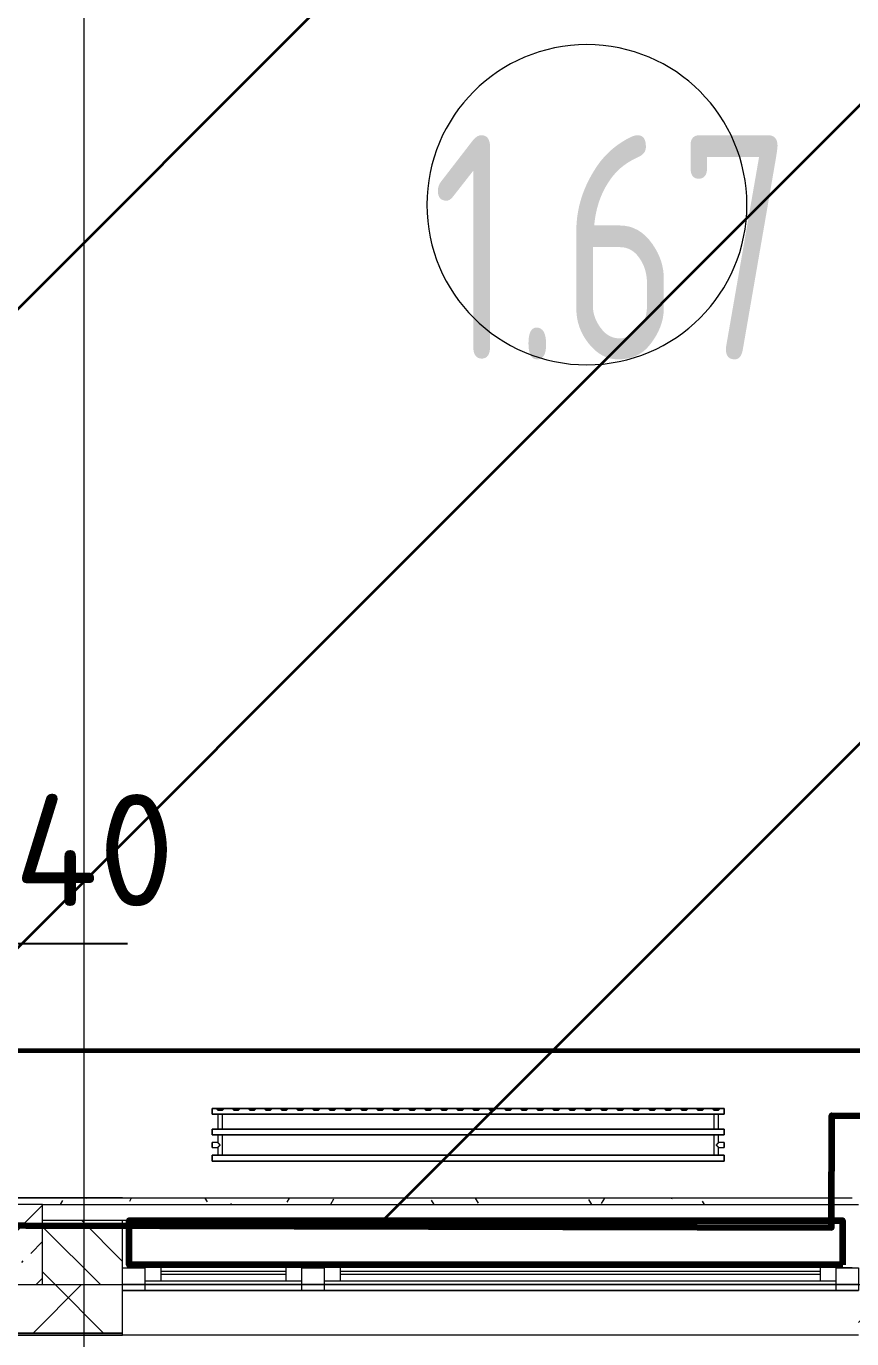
# Model space of a CAD drawing. Header units: millimetres. Extents: x -249154 to 415037, y -45458 to 354837.
# Drawn here: x 94544 to 97123, y -405 to 3694 of the extents above; entities that cross this region are included whole.
import ezdxf

# ---------------------------------------------------------------- set-up
doc = ezdxf.new("R2010")
doc.units = ezdxf.units.MM
doc.linetypes.add('Штрих короткий', pattern=[600, 300, -300])
for name, color, linetype, lineweight in [('3)1 шпаклевка', 4, 'Continuous', 35), ('3.4) Ремонт базовой шпаклевки', 6, 'Continuous', 60), ('3.4) Шп. баз 4 в 525 поз 4838м2', 160, 'Continuous', 140), ('3.4) Шп. фин 4 в 529 поз 11227м2', 6, 'Continuous', 140), ('4) демонтаж НЗ №2', 1, 'Continuous', 35), ('4.1) Дм уборка мусора НЗ 2', 20, 'Continuous', 35), ('5.5) Перег WD5', 3, 'Continuous', 60), ('549 штукатурка гипсом', 40, 'Continuous', 60), ('666 покраска FK1', 211, 'Continuous', 60), ('839 штук откосы', 3, 'Continuous', 158), ('874 шпакл откосы', 5, 'Continuous', 158), ('A-AREA-IDEN', 7, 'Continuous', 9), ('A-FLOR', 7, 'Continuous', 9), ('A-GLAZ', 7, 'Continuous', 9), ('A-GLAZ-1', 7, 'Continuous', 5), ('A-WALL', 7, 'Continuous', 5), ('I-WALL', 7, 'Continuous', 5), ('S-COLS', 7, 'Continuous', 9), ('S-COLS-1', 7, 'Continuous', 5), ('Оси', 7, 'Continuous', 9)]:
    doc.layers.add(name, color=color, linetype=linetype, lineweight=lineweight)
for name, color, linetype, lineweight, true_color in [('A-WALL-1', 9, 'Continuous', 5, 0x808080), ('A-WALL-FNSH-1', 9, 'Continuous', 5, 0x808080), ('M-EQPM-1', 7, 'Continuous', 9, 0xb2b2b2)]:
    doc.layers.add(name, color=color, linetype=linetype, lineweight=lineweight, true_color=true_color)
doc.styles.add('ISOCPEUR_1', font='isocpeur.ttf', dxfattribs={"height": 350})
doc.styles.add('СПДС', font='ГОСТ тип А.ttf', dxfattribs={"width": 0.9})
doc.dimstyles.new('ISO-2_0_0_9К_Средний_округл2', dxfattribs={"dimscale": 304.8, "dimtxt": 199.196235, "dimasz": 0.492126, "dimexe": 0.393701, "dimexo": 0, "dimgap": 0, "dimtad": 1, "dimdec": 0, "dimrnd": 10, "dimzin": 0, "dimdsep": 46, "dimtxsty": 'ISOCPEUR_1', "dimblk1": 'OBLIQUE', "dimblk2": 'OBLIQUE', "dimsah": 1, "dimcen": 0.09, "dimdle": 0.393701, "dimazin": 0, "dimtfac": 1, "dimtdec": 4, "dimtix": 1, "dimtmove": 0, "dimatfit": 3, "dimfxl": 1, "dimtvp": 1, "dimtolj": 1, "dimtzin": 0, "dimarcsym": 2})
pattern_1 = [(0, (64.7, -136.06), (243.84, 60.96), [20.117, -162.763, 20.117, -162.763, -975.36]), (0, (64.7, -136.06), (243.84, 60.96), [-365.76, 20.117, -345.643, 20.117, -162.763, -426.72]), (0, (64.7, -136.06), (243.84, 60.96), [-914.4, 20.117, -101.803, 20.117, -284.683]), (120, (156.14, -105.58), (-174.71291, 180.691634), [20.117, -162.763, 20.117, -162.763, -975.36]), (120, (156.14, -105.58), (-174.71291, 180.691634), [-365.76, 20.117, -345.643, 20.117, -162.763, -426.72]), (120, (156.14, -105.58), (-174.71291, 180.691634), [-914.4, 20.117, -101.803, 20.117, -284.683]), (240, (186.62, 16.34), (-69.12709, -241.651634), [20.117, -162.763, 20.117, -162.763, -975.36]), (240, (186.62, 16.34), (-69.12709, -241.651634), [-365.76, 20.117, -345.643, 20.117, -162.763, -426.72]), (240, (186.62, 16.34), (-69.12709, -241.651634), [-914.4, 20.117, -101.803, 20.117, -284.683])]

# ---------------------------------------------------------------- blocks, each defined once
blk = doc.blocks.new('120_Окно_СКБ_2Ст_Фрамуга сверху - 120_Окно_СКБ_2Ст_2300х2500_h_ ДОО-19727959-Объем проектирования 1 этажа')
at = {"layer": 'A-GLAZ'}
for p, q in [((-1150, -127), (-1150, -57)), ((-1150, -57), (-1080, -57)), ((-1080, -57), (-1080, -127)), ((520, -127), (520, -57)), ((520, -57), (590, -57)), ((590, -57), (590, -127)), ((1080, -127), (1080, -57)), ((1080, -57), (1150, -57)), ((1150, -57), (1150, -127)), ((520, -87), (-1080, -87)), ((-1080, -87), (-1080, -127)), ((-1030, -137), (-1030, -87)), ((470, -137), (470, -87)), ((520, -127), (520, -87)), ((1080, -87), (590, -87)), ((590, -87), (590, -127)), ((640, -137), (640, -87)), ((1030, -137), (1030, -87)), ((1080, -127), (1080, -87)), ((-1080, -127), (-1150, -127)), ((-1080, -127), (-1100, -127)), ((-1100, -127), (-1100, -137)), ((-1100, -137), (540, -137)), ((540, -137), (-1100, -137)), ((590, -127), (520, -127)), ((540, -127), (520, -127)), ((540, -137), (540, -127)), ((590, -127), (570, -127)), ((570, -127), (570, -137)), ((570, -137), (1100, -137)), ((1100, -137), (570, -137)), ((1150, -127), (1080, -127)), ((1100, -127), (1080, -127)), ((1100, -137), (1100, -127))]:
    blk.add_line(p, q, dxfattribs=at)
at = {"layer": 'A-GLAZ-1'}
for p, q in [((1150, -57), (-1150, -57)), ((-1080, -57), (1080, -57)), ((-1030, -107), (470, -107)), ((470, -117), (-1030, -117)), ((640, -107), (1030, -107)), ((1030, -117), (640, -117)), ((-1130, -127), (-1100, -127)), ((540, -127), (570, -127)), ((540, -127), (570, -127)), ((1100, -127), (1130, -127))]:
    blk.add_line(p, q, dxfattribs=at)
blk = doc.blocks.new('BSC_Колонна _Прямоугольная - 250х900-V83-Объем проектирования 1 этажа')
at = {"layer": 'S-COLS-1'}
h = blk.add_hatch(dxfattribs=at)
h.set_pattern_fill('FP_98', color=256, style=0, pattern_type=2)
h.set_pattern_definition([(45, (-94080, -25), (-114.04925, 114.04925), []), (45, (-93965.95, -25), (-114.04925, 114.04925), [201.613, -40.323, 6.706, -33.617])])
h.paths.add_polyline_path([(-450, -125), (450, -125), (450, 125), (-450, 125), (-450, -33.7)])
for p, q in [((450, 125), (-450, 125)), ((-450, 125), (-450, -125)), ((450, -125), (450, 125)), ((-450, -125), (450, -125))]:
    blk.add_line(p, q, dxfattribs=at)
blk = doc.blocks.new('radiator_prado_classic_z_tip_30_po exemplyaru - Classic Z Тип 30-300-V242-Объем проектирования 1 этажа')
at = {"layer": 'M-EQPM-1'}
for p, q in [((0, 228), (0, 210)), ((1600, 228), (0, 228)), ((0, 210), (0, 228)), ((0, 228), (12.5, 228)), ((0, 210), (1600, 210)), ((17.8, 210), (0, 210)), ((12.5, 228), (37.5, 228)), ((37.5, 228), (12.5, 228)), ((12.5, 228), (37.5, 228)), ((12.5, 228), (17.5, 223)), ((12.5, 228), (17.5, 223)), ((32.5, 223), (17.5, 223)), ((17.5, 223), (32.5, 223)), ((17.5, 210), (17.5, 164)), ((17.5, 210), (17.5, 164)), ((17.8, 210), (17.5, 210)), ((17.5, 210), (17.8, 210)), ((17.8, 210), (17.5, 210)), ((17.5, 210), (32.5, 210)), ((32.2, 210), (17.8, 210)), ((17.8, 210), (32.2, 210)), ((32.2, 210), (17.8, 210)), ((32.5, 210), (32.2, 210)), ((32.2, 210), (32.5, 210)), ((32.5, 210), (32.2, 210)), ((32.5, 223), (37.5, 228)), ((37.5, 228), (32.5, 223)), ((32.5, 164), (32.5, 210)), ((32.5, 164), (32.5, 210)), ((1567.8, 210), (33.9, 210)), ((37.5, 228), (62.5, 228)), ((62.5, 228), (87.5, 228)), ((87.5, 228), (62.5, 228)), ((62.5, 228), (87.5, 228)), ((62.5, 228), (67.5, 223)), ((62.5, 228), (67.5, 223)), ((82.5, 223), (67.5, 223)), ((67.5, 223), (82.5, 223)), ((82.5, 223), (87.5, 228)), ((87.5, 228), (82.5, 223)), ((87.5, 228), (112.5, 228)), ((112.5, 228), (137.5, 228)), ((137.5, 228), (112.5, 228)), ((112.5, 228), (137.5, 228)), ((112.5, 228), (117.5, 223)), ((112.5, 228), (117.5, 223)), ((132.5, 223), (117.5, 223)), ((117.5, 223), (132.5, 223)), ((132.5, 223), (137.5, 228)), ((137.5, 228), (132.5, 223)), ((137.5, 228), (162.5, 228)), ((162.5, 228), (187.5, 228)), ((187.5, 228), (162.5, 228)), ((162.5, 228), (187.5, 228)), ((162.5, 228), (167.5, 223)), ((162.5, 228), (167.5, 223)), ((182.5, 223), (167.5, 223)), ((167.5, 223), (182.5, 223)), ((182.5, 223), (187.5, 228)), ((187.5, 228), (182.5, 223)), ((187.5, 228), (212.5, 228)), ((212.5, 228), (237.5, 228)), ((237.5, 228), (212.5, 228)), ((212.5, 228), (237.5, 228)), ((212.5, 228), (217.5, 223)), ((212.5, 228), (217.5, 223)), ((232.5, 223), (217.5, 223)), ((217.5, 223), (232.5, 223)), ((232.5, 223), (237.5, 228)), ((237.5, 228), (232.5, 223)), ((237.5, 228), (262.5, 228)), ((262.5, 228), (287.5, 228)), ((287.5, 228), (262.5, 228)), ((262.5, 228), (287.5, 228)), ((262.5, 228), (267.5, 223)), ((262.5, 228), (267.5, 223)), ((282.5, 223), (267.5, 223)), ((267.5, 223), (282.5, 223)), ((282.5, 223), (287.5, 228)), ((287.5, 228), (282.5, 223)), ((287.5, 228), (312.5, 228)), ((312.5, 228), (337.5, 228)), ((337.5, 228), (312.5, 228)), ((312.5, 228), (337.5, 228)), ((312.5, 228), (317.5, 223)), ((312.5, 228), (317.5, 223)), ((332.5, 223), (317.5, 223)), ((317.5, 223), (332.5, 223)), ((332.5, 223), (337.5, 228)), ((337.5, 228), (332.5, 223)), ((337.5, 228), (362.5, 228)), ((362.5, 228), (387.5, 228)), ((387.5, 228), (362.5, 228)), ((362.5, 228), (387.5, 228)), ((362.5, 228), (367.5, 223)), ((362.5, 228), (367.5, 223)), ((382.5, 223), (367.5, 223)), ((367.5, 223), (382.5, 223)), ((382.5, 223), (387.5, 228)), ((387.5, 228), (382.5, 223)), ((387.5, 228), (412.5, 228)), ((412.5, 228), (437.5, 228)), ((437.5, 228), (412.5, 228)), ((412.5, 228), (437.5, 228)), ((412.5, 228), (417.5, 223)), ((412.5, 228), (417.5, 223)), ((432.5, 223), (417.5, 223)), ((417.5, 223), (432.5, 223)), ((432.5, 223), (437.5, 228)), ((437.5, 228), (432.5, 223)), ((437.5, 228), (462.5, 228)), ((462.5, 228), (487.5, 228)), ((487.5, 228), (462.5, 228)), ((462.5, 228), (487.5, 228)), ((462.5, 228), (467.5, 223)), ((462.5, 228), (467.5, 223)), ((482.5, 223), (467.5, 223)), ((467.5, 223), (482.5, 223)), ((482.5, 223), (487.5, 228)), ((487.5, 228), (482.5, 223)), ((487.5, 228), (512.5, 228)), ((512.5, 228), (537.5, 228)), ((537.5, 228), (512.5, 228)), ((512.5, 228), (537.5, 228)), ((512.5, 228), (517.5, 223)), ((512.5, 228), (517.5, 223)), ((532.5, 223), (517.5, 223)), ((517.5, 223), (532.5, 223)), ((532.5, 223), (537.5, 228)), ((537.5, 228), (532.5, 223)), ((537.5, 228), (562.5, 228)), ((562.5, 228), (587.5, 228)), ((587.5, 228), (562.5, 228)), ((562.5, 228), (587.5, 228)), ((562.5, 228), (567.5, 223)), ((562.5, 228), (567.5, 223)), ((582.5, 223), (567.5, 223)), ((567.5, 223), (582.5, 223)), ((582.5, 223), (587.5, 228)), ((587.5, 228), (582.5, 223)), ((587.5, 228), (612.5, 228)), ((612.5, 228), (637.5, 228)), ((637.5, 228), (612.5, 228)), ((612.5, 228), (637.5, 228)), ((612.5, 228), (617.5, 223)), ((612.5, 228), (617.5, 223)), ((632.5, 223), (617.5, 223)), ((617.5, 223), (632.5, 223)), ((632.5, 223), (637.5, 228)), ((637.5, 228), (632.5, 223)), ((637.5, 228), (662.5, 228)), ((662.5, 228), (687.5, 228)), ((687.5, 228), (662.5, 228)), ((662.5, 228), (687.5, 228)), ((662.5, 228), (667.5, 223)), ((662.5, 228), (667.5, 223)), ((682.5, 223), (667.5, 223)), ((667.5, 223), (682.5, 223)), ((682.5, 223), (687.5, 228)), ((687.5, 228), (682.5, 223)), ((687.5, 228), (712.5, 228)), ((712.5, 228), (737.5, 228)), ((737.5, 228), (712.5, 228)), ((712.5, 228), (737.5, 228)), ((712.5, 228), (717.5, 223)), ((712.5, 228), (717.5, 223)), ((732.5, 223), (717.5, 223)), ((717.5, 223), (732.5, 223)), ((732.5, 223), (737.5, 228)), ((737.5, 228), (732.5, 223)), ((737.5, 228), (762.5, 228)), ((762.5, 228), (787.5, 228)), ((787.5, 228), (762.5, 228)), ((762.5, 228), (787.5, 228)), ((762.5, 228), (767.5, 223)), ((762.5, 228), (767.5, 223)), ((782.5, 223), (767.5, 223)), ((767.5, 223), (782.5, 223)), ((782.5, 223), (787.5, 228)), ((787.5, 228), (782.5, 223)), ((787.5, 228), (812.5, 228)), ((812.5, 228), (837.5, 228)), ((837.5, 228), (812.5, 228)), ((812.5, 228), (837.5, 228)), ((812.5, 228), (817.5, 223)), ((812.5, 228), (817.5, 223)), ((832.5, 223), (817.5, 223)), ((817.5, 223), (832.5, 223)), ((832.5, 223), (837.5, 228)), ((837.5, 228), (832.5, 223)), ((837.5, 228), (862.5, 228)), ((862.5, 228), (887.5, 228)), ((887.5, 228), (862.5, 228)), ((862.5, 228), (887.5, 228)), ((862.5, 228), (867.5, 223)), ((862.5, 228), (867.5, 223)), ((882.5, 223), (867.5, 223)), ((867.5, 223), (882.5, 223)), ((882.5, 223), (887.5, 228)), ((887.5, 228), (882.5, 223)), ((887.5, 228), (912.5, 228)), ((912.5, 228), (937.5, 228)), ((937.5, 228), (912.5, 228)), ((912.5, 228), (937.5, 228)), ((912.5, 228), (917.5, 223)), ((912.5, 228), (917.5, 223)), ((932.5, 223), (917.5, 223)), ((917.5, 223), (932.5, 223)), ((932.5, 223), (937.5, 228)), ((937.5, 228), (932.5, 223)), ((937.5, 228), (962.5, 228)), ((962.5, 228), (987.5, 228)), ((987.5, 228), (962.5, 228)), ((962.5, 228), (987.5, 228)), ((962.5, 228), (967.5, 223)), ((962.5, 228), (967.5, 223)), ((982.5, 223), (967.5, 223)), ((967.5, 223), (982.5, 223)), ((982.5, 223), (987.5, 228)), ((987.5, 228), (982.5, 223)), ((987.5, 228), (1012.5, 228)), ((1012.5, 228), (1037.5, 228)), ((1037.5, 228), (1012.5, 228)), ((1012.5, 228), (1037.5, 228)), ((1012.5, 228), (1017.5, 223)), ((1012.5, 228), (1017.5, 223)), ((1032.5, 223), (1017.5, 223)), ((1017.5, 223), (1032.5, 223)), ((1032.5, 223), (1037.5, 228)), ((1037.5, 228), (1032.5, 223)), ((1037.5, 228), (1062.5, 228)), ((1062.5, 228), (1087.5, 228)), ((1087.5, 228), (1062.5, 228)), ((1062.5, 228), (1087.5, 228)), ((1062.5, 228), (1067.5, 223)), ((1062.5, 228), (1067.5, 223)), ((1082.5, 223), (1067.5, 223)), ((1067.5, 223), (1082.5, 223)), ((1082.5, 223), (1087.5, 228)), ((1087.5, 228), (1082.5, 223)), ((1087.5, 228), (1112.5, 228)), ((1112.5, 228), (1137.5, 228)), ((1137.5, 228), (1112.5, 228)), ((1112.5, 228), (1137.5, 228)), ((1112.5, 228), (1117.5, 223)), ((1112.5, 228), (1117.5, 223)), ((1132.5, 223), (1117.5, 223)), ((1117.5, 223), (1132.5, 223)), ((1132.5, 223), (1137.5, 228)), ((1137.5, 228), (1132.5, 223)), ((1137.5, 228), (1162.5, 228)), ((1162.5, 228), (1187.5, 228)), ((1187.5, 228), (1162.5, 228)), ((1162.5, 228), (1187.5, 228)), ((1162.5, 228), (1167.5, 223)), ((1162.5, 228), (1167.5, 223)), ((1182.5, 223), (1167.5, 223)), ((1167.5, 223), (1182.5, 223)), ((1182.5, 223), (1187.5, 228)), ((1187.5, 228), (1182.5, 223)), ((1187.5, 228), (1212.5, 228)), ((1212.5, 228), (1237.5, 228)), ((1237.5, 228), (1212.5, 228)), ((1212.5, 228), (1237.5, 228)), ((1212.5, 228), (1217.5, 223)), ((1212.5, 228), (1217.5, 223)), ((1232.5, 223), (1217.5, 223)), ((1217.5, 223), (1232.5, 223)), ((1232.5, 223), (1237.5, 228)), ((1237.5, 228), (1232.5, 223)), ((1237.5, 228), (1262.5, 228)), ((1262.5, 228), (1287.5, 228)), ((1287.5, 228), (1262.5, 228)), ((1262.5, 228), (1287.5, 228)), ((1262.5, 228), (1267.5, 223)), ((1262.5, 228), (1267.5, 223)), ((1282.5, 223), (1267.5, 223)), ((1267.5, 223), (1282.5, 223)), ((1282.5, 223), (1287.5, 228)), ((1287.5, 228), (1282.5, 223)), ((1287.5, 228), (1312.5, 228)), ((1312.5, 228), (1337.5, 228)), ((1337.5, 228), (1312.5, 228)), ((1312.5, 228), (1337.5, 228)), ((1312.5, 228), (1317.5, 223)), ((1312.5, 228), (1317.5, 223)), ((1332.5, 223), (1317.5, 223)), ((1317.5, 223), (1332.5, 223)), ((1332.5, 223), (1337.5, 228)), ((1337.5, 228), (1332.5, 223)), ((1337.5, 228), (1362.5, 228)), ((1362.5, 228), (1387.5, 228)), ((1387.5, 228), (1362.5, 228)), ((1362.5, 228), (1387.5, 228)), ((1362.5, 228), (1367.5, 223)), ((1362.5, 228), (1367.5, 223)), ((1382.5, 223), (1367.5, 223)), ((1367.5, 223), (1382.5, 223)), ((1382.5, 223), (1387.5, 228)), ((1387.5, 228), (1382.5, 223)), ((1387.5, 228), (1412.5, 228)), ((1412.5, 228), (1437.5, 228)), ((1437.5, 228), (1412.5, 228)), ((1412.5, 228), (1437.5, 228)), ((1412.5, 228), (1417.5, 223)), ((1412.5, 228), (1417.5, 223)), ((1432.5, 223), (1417.5, 223)), ((1417.5, 223), (1432.5, 223)), ((1432.5, 223), (1437.5, 228)), ((1437.5, 228), (1432.5, 223)), ((1437.5, 228), (1462.5, 228)), ((1462.5, 228), (1487.5, 228)), ((1487.5, 228), (1462.5, 228)), ((1462.5, 228), (1487.5, 228)), ((1462.5, 228), (1467.5, 223)), ((1462.5, 228), (1467.5, 223)), ((1482.5, 223), (1467.5, 223)), ((1467.5, 223), (1482.5, 223)), ((1482.5, 223), (1487.5, 228)), ((1487.5, 228), (1482.5, 223)), ((1487.5, 228), (1512.5, 228)), ((1512.5, 228), (1537.5, 228)), ((1537.5, 228), (1512.5, 228)), ((1512.5, 228), (1537.5, 228)), ((1512.5, 228), (1517.5, 223)), ((1512.5, 228), (1517.5, 223)), ((1532.5, 223), (1517.5, 223)), ((1517.5, 223), (1532.5, 223)), ((1532.5, 223), (1537.5, 228)), ((1537.5, 228), (1532.5, 223)), ((1537.5, 228), (1562.5, 228)), ((1562.5, 228), (1587.5, 228)), ((1587.5, 228), (1562.5, 228)), ((1562.5, 228), (1587.5, 228)), ((1562.5, 228), (1567.5, 223)), ((1562.5, 228), (1567.5, 223)), ((1582.5, 223), (1567.5, 223)), ((1567.5, 223), (1582.5, 223)), ((1567.5, 210), (1567.5, 164)), ((1567.5, 210), (1567.5, 164)), ((1567.8, 210), (1567.5, 210)), ((1567.5, 210), (1582.5, 210)), ((1567.8, 210), (1567.5, 210)), ((1567.5, 210), (1567.8, 210)), ((1582.2, 210), (1567.8, 210)), ((1582.2, 210), (1567.8, 210)), ((1567.8, 210), (1582.2, 210)), ((1582.5, 210), (1582.2, 210)), ((1582.5, 210), (1582.2, 210)), ((1582.2, 210), (1582.5, 210)), ((1600, 210), (1582.2, 210)), ((1582.5, 223), (1587.5, 228)), ((1587.5, 228), (1582.5, 223)), ((1582.5, 164), (1582.5, 210)), ((1582.5, 164), (1582.5, 210)), ((1587.5, 228), (1600, 228)), ((1600, 210), (1600, 228)), ((1600, 228), (1600, 210)), ((1600, 164), (0, 164)), ((0, 164), (0, 146)), ((0, 146), (0, 164)), ((0, 164), (17.8, 164)), ((17.8, 164), (17.5, 164)), ((17.5, 164), (17.8, 164)), ((17.8, 164), (17.5, 164)), ((17.5, 164), (32.5, 164)), ((32.2, 164), (17.8, 164)), ((17.8, 164), (32.2, 164)), ((32.2, 164), (17.8, 164)), ((32.5, 164), (32.2, 164)), ((32.2, 164), (32.5, 164)), ((32.5, 164), (32.2, 164)), ((33.9, 164), (1567.8, 164)), ((1567.8, 164), (1567.5, 164)), ((1567.5, 164), (1582.5, 164)), ((1567.8, 164), (1567.5, 164)), ((1567.5, 164), (1567.8, 164)), ((1582.2, 164), (1567.8, 164)), ((1582.2, 164), (1567.8, 164)), ((1567.8, 164), (1582.2, 164)), ((1582.5, 164), (1582.2, 164)), ((1582.5, 164), (1582.2, 164)), ((1582.2, 164), (1582.5, 164)), ((1582.2, 164), (1600, 164)), ((1600, 146), (1600, 164)), ((1600, 164), (1600, 146)), ((0, 146), (1600, 146)), ((18.5, 146), (0, 146)), ((17.5, 146), (17.5, 121.5)), ((17.5, 146), (17.5, 121.5)), ((17.5, 146), (18.5, 146)), ((18.5, 146), (17.5, 146)), ((17.5, 146), (18.5, 146)), ((32.5, 146), (17.5, 146)), ((18.5, 146), (32.2, 146)), ((32.2, 146), (18.5, 146)), ((18.5, 146), (32.2, 146)), ((32.2, 146), (32.5, 146)), ((32.5, 146), (32.2, 146)), ((32.2, 146), (32.5, 146)), ((32.5, 82), (32.5, 146)), ((32.5, 82), (32.5, 146)), ((1567.8, 146), (33.9, 146)), ((1567.5, 146), (1567.5, 82)), ((1567.5, 146), (1567.5, 82)), ((1567.5, 146), (1567.8, 146)), ((1582.5, 146), (1567.5, 146)), ((1567.5, 146), (1567.8, 146)), ((1567.8, 146), (1567.5, 146)), ((1567.8, 146), (1581.5, 146)), ((1567.8, 146), (1581.5, 146)), ((1581.5, 146), (1567.8, 146)), ((1581.5, 146), (1582.5, 146)), ((1581.5, 146), (1582.5, 146)), ((1582.5, 146), (1581.5, 146)), ((1600, 146), (1581.5, 146)), ((1582.5, 121.5), (1582.5, 146)), ((1582.5, 121.5), (1582.5, 146)), ((17.5, 121.5), (0, 121.5)), ((17.5, 121.5), (0, 121.5)), ((0, 121.5), (0, 120.5)), ((0, 106.5), (0, 121.5)), ((0, 120.5), (0, 107.5)), ((0, 120.5), (0, 119.3)), ((0, 114), (0, 120.5)), ((0, 120.5), (0, 120.5)), ((0, 119.3), (0, 117.8)), ((0, 117.8), (0, 114)), ((0, 114), (0, 110.3)), ((0, 107.5), (0, 114)), ((0, 110.3), (0, 108.7)), ((0, 108.7), (0, 107.5)), ((0, 107.5), (0, 106.5)), ((0, 107.5), (0, 107.5)), ((0, 106.5), (17.5, 106.5)), ((0, 106.5), (17.5, 106.5)), ((1600, 82), (0, 82)), ((0, 82), (0, 64)), ((0, 64), (0, 82)), ((0, 82), (18.5, 82)), ((17.5, 106.5), (17.5, 82)), ((17.5, 106.5), (17.5, 82)), ((18.5, 82), (17.5, 82)), ((17.5, 82), (18.5, 82)), ((18.5, 82), (17.5, 82)), ((17.5, 82), (32.5, 82)), ((32.2, 82), (18.5, 82)), ((18.5, 82), (32.2, 82)), ((32.2, 82), (18.5, 82)), ((32.5, 82), (32.2, 82)), ((32.2, 82), (32.5, 82)), ((32.5, 82), (32.2, 82)), ((33.9, 82), (1567.8, 82)), ((1567.8, 82), (1567.5, 82)), ((1567.5, 82), (1582.5, 82)), ((1567.8, 82), (1567.5, 82)), ((1567.5, 82), (1567.8, 82)), ((1581.5, 82), (1567.8, 82)), ((1581.5, 82), (1567.8, 82)), ((1567.8, 82), (1581.5, 82)), ((1582.5, 82), (1581.5, 82)), ((1582.5, 82), (1581.5, 82)), ((1581.5, 82), (1582.5, 82)), ((1581.5, 82), (1600, 82)), ((1600, 121.5), (1582.5, 121.5)), ((1600, 121.5), (1582.5, 121.5)), ((1582.5, 82), (1582.5, 106.5)), ((1582.5, 106.5), (1600, 106.5)), ((1582.5, 82), (1582.5, 106.5)), ((1582.5, 106.5), (1600, 106.5)), ((1600, 121.5), (1600, 106.5)), ((1600, 120.5), (1600, 121.5)), ((1600, 121.5), (1600, 120.5)), ((1600, 120.5), (1600, 121.5)), ((1600, 107.5), (1600, 120.5)), ((1600, 120.5), (1600, 107.5)), ((1600, 107.5), (1600, 120.5)), ((1600, 106.5), (1600, 107.5)), ((1600, 107.5), (1600, 106.5)), ((1600, 106.5), (1600, 107.5)), ((1600, 64), (1600, 82)), ((1600, 82), (1600, 64)), ((1600, 64), (0, 64)), ((0, 64), (1600, 64))]:
    blk.add_line(p, q, dxfattribs=at)
for points, knots in [([(18.5, 120.5), (18.4, 120.6), (18.3, 120.7), (18.1, 120.9), (17.9, 121.1), (17.8, 121.2), (17.7, 121.3), (17.5, 121.5), (17.5, 121.5), (17.5, 121.5)], [0.7142857, 0.7142857, 0.7142857, 0.7142857, 0.75, 0.7857143, 0.8214286, 0.8571429, 0.8928571, 0.9285714, 1, 1, 1, 1]), ([(17.5, 121.5), (17.5, 121.5), (17.5, 121.5), (17.7, 121.3), (17.8, 121.2), (17.9, 121.1), (18.1, 120.9), (18.3, 120.7), (18.4, 120.6), (18.5, 120.5)], [0, 0, 0, 0, 0.0714286, 0.1071429, 0.1428571, 0.1785714, 0.2142857, 0.25, 0.2857143, 0.2857143, 0.2857143, 0.2857143]), ([(17.5, 121.5), (17.5, 121.5), (17.5, 121.5), (17.7, 121.3), (17.8, 121.2), (17.9, 121.1), (18.1, 120.9), (18.3, 120.7), (18.4, 120.6), (18.5, 120.5)], [0, 0, 0, 0, 0.0714286, 0.1071429, 0.1428571, 0.1785714, 0.2142857, 0.25, 0.2857143, 0.2857143, 0.2857143, 0.2857143]), ([(25, 114), (24.5, 114.5), (23.6, 115.4), (22.4, 116.6), (21.6, 117.4), (21.1, 117.9), (20.8, 118.2), (20.5, 118.5), (20.2, 118.8), (19.8, 119.1), (19.6, 119.4), (19.3, 119.7), (19, 120), (18.7, 120.3), (18.5, 120.5), (18.3, 120.7), (18.1, 120.9), (17.9, 121.1), (17.8, 121.2), (17.7, 121.3), (17.5, 121.5), (17.5, 121.5), (17.5, 121.5)], [0, 0, 0, 0, 0.142857, 0.285714, 0.357143, 0.392857, 0.428571, 0.464286, 0.5, 0.535714, 0.571429, 0.607143, 0.642857, 0.678571, 0.714286, 0.75, 0.785714, 0.821429, 0.857143, 0.892857, 0.928571, 1, 1, 1, 1]), ([(17.5, 106.5), (17.5, 106.5), (17.5, 106.5), (17.7, 106.7), (17.8, 106.8), (17.9, 106.9), (18.1, 107.1), (18.3, 107.3), (18.5, 107.5), (18.7, 107.7), (19, 108), (19.3, 108.3), (19.6, 108.6), (19.8, 108.9), (20.3, 109.3), (20.7, 109.7), (21.1, 110.1), (21.6, 110.6), (22.4, 111.4), (23.6, 112.6), (24.5, 113.5), (25, 114)], [0, 0, 0, 0, 0.071429, 0.107143, 0.142857, 0.178571, 0.214286, 0.25, 0.285714, 0.321429, 0.357143, 0.392857, 0.428571, 0.464286, 0.5, 0.571429, 0.607143, 0.642857, 0.714286, 0.857143, 1, 1, 1, 1]), ([(17.5, 106.5), (17.5, 106.5), (17.5, 106.5), (17.7, 106.7), (17.8, 106.8), (17.9, 106.9), (18.1, 107.1), (18.3, 107.3), (18.4, 107.4), (18.5, 107.5)], [0, 0, 0, 0, 0.0714286, 0.1071429, 0.1428571, 0.1785714, 0.2142857, 0.25, 0.2857143, 0.2857143, 0.2857143, 0.2857143]), ([(18.5, 107.5), (18.4, 107.4), (18.3, 107.3), (18.1, 107.1), (17.9, 106.9), (17.8, 106.8), (17.7, 106.7), (17.5, 106.5), (17.5, 106.5), (17.5, 106.5)], [0.7142857, 0.7142857, 0.7142857, 0.7142857, 0.75, 0.7857143, 0.8214286, 0.8571429, 0.8928571, 0.9285714, 1, 1, 1, 1]), ([(18.5, 107.5), (18.4, 107.4), (18.3, 107.3), (18.1, 107.1), (17.9, 106.9), (17.8, 106.8), (17.7, 106.7), (17.5, 106.5), (17.5, 106.5), (17.5, 106.5)], [0.7142857, 0.7142857, 0.7142857, 0.7142857, 0.75, 0.7857143, 0.8214286, 0.8571429, 0.8928571, 0.9285714, 1, 1, 1, 1]), ([(22.1, 116.9), (21.9, 117.1), (21.6, 117.4), (21.1, 117.9), (20.8, 118.2), (20.5, 118.5), (20.2, 118.8), (19.9, 119.2), (19.7, 119.3), (19.6, 119.4)], [0.2857143, 0.2857143, 0.2857143, 0.2857143, 0.3571429, 0.3928571, 0.4285714, 0.4642857, 0.5, 0.5357143, 0.5714286, 0.5714286, 0.5714286, 0.5714286]), ([(19.6, 119.4), (19.7, 119.3), (19.9, 119.2), (20.3, 118.7), (20.7, 118.3), (21.1, 117.9), (21.6, 117.4), (21.9, 117.1), (22.1, 116.9)], [0.4285714, 0.4285714, 0.4285714, 0.4285714, 0.4642857, 0.5, 0.5714286, 0.6071429, 0.6428571, 0.7142857, 0.7142857, 0.7142857, 0.7142857]), ([(19.6, 119.4), (19.7, 119.3), (19.8, 119.1), (20.3, 118.7), (20.7, 118.3), (21.1, 117.9), (21.6, 117.4), (21.9, 117.1), (22.1, 116.9)], [0.4285714, 0.4285714, 0.4285714, 0.4285714, 0.4642857, 0.5, 0.5714286, 0.6071429, 0.6428571, 0.7142857, 0.7142857, 0.7142857, 0.7142857]), ([(19.6, 108.6), (19.7, 108.7), (19.9, 108.8), (20.3, 109.3), (20.7, 109.7), (21.1, 110.1), (21.6, 110.6), (21.9, 110.9), (22.1, 111.1)], [0.4285714, 0.4285714, 0.4285714, 0.4285714, 0.4642857, 0.5, 0.5714286, 0.6071429, 0.6428571, 0.7142857, 0.7142857, 0.7142857, 0.7142857]), ([(22.1, 111.1), (21.9, 110.9), (21.6, 110.6), (21.1, 110.1), (20.8, 109.8), (20.5, 109.5), (20.2, 109.2), (19.9, 108.8), (19.7, 108.7), (19.6, 108.6)], [0.2857143, 0.2857143, 0.2857143, 0.2857143, 0.3571429, 0.3928571, 0.4285714, 0.4642857, 0.5, 0.5357143, 0.5714286, 0.5714286, 0.5714286, 0.5714286]), ([(22.1, 111.1), (21.9, 110.9), (21.6, 110.6), (21.1, 110.1), (20.8, 109.8), (20.5, 109.5), (20.2, 109.2), (19.8, 108.9), (19.7, 108.7), (19.6, 108.6)], [0.2857143, 0.2857143, 0.2857143, 0.2857143, 0.3571429, 0.3928571, 0.4285714, 0.4642857, 0.5, 0.5357143, 0.5714286, 0.5714286, 0.5714286, 0.5714286]), ([(1575, 114), (1575.5, 114.5), (1576.4, 115.4), (1577.6, 116.6), (1578.4, 117.4), (1578.9, 117.9), (1579.2, 118.2), (1579.5, 118.5), (1579.8, 118.8), (1580.1, 119.2), (1580.4, 119.4), (1580.7, 119.7), (1581, 120), (1581.3, 120.3), (1581.5, 120.5), (1581.7, 120.7), (1581.9, 120.9), (1582.1, 121.1), (1582.2, 121.2), (1582.3, 121.3), (1582.5, 121.5), (1582.5, 121.5), (1582.5, 121.5)], [0, 0, 0, 0, 0.142857, 0.285714, 0.357143, 0.392857, 0.428571, 0.464286, 0.5, 0.535714, 0.571429, 0.607143, 0.642857, 0.678571, 0.714286, 0.75, 0.785714, 0.821429, 0.857143, 0.892857, 0.928571, 1, 1, 1, 1]), ([(1582.5, 106.5), (1582.5, 106.5), (1582.5, 106.5), (1582.3, 106.7), (1582.2, 106.8), (1582.1, 106.9), (1581.9, 107.1), (1581.7, 107.3), (1581.5, 107.5), (1581.3, 107.7), (1581, 108), (1580.7, 108.3), (1580.4, 108.6), (1580.1, 108.8), (1579.7, 109.3), (1579.3, 109.7), (1578.9, 110.1), (1578.4, 110.6), (1577.6, 111.4), (1576.4, 112.6), (1575.5, 113.5), (1575, 114)], [0, 0, 0, 0, 0.071429, 0.107143, 0.142857, 0.178571, 0.214286, 0.25, 0.285714, 0.321429, 0.357143, 0.392857, 0.428571, 0.464286, 0.5, 0.571429, 0.607143, 0.642857, 0.714286, 0.857143, 1, 1, 1, 1]), ([(1580.4, 119.4), (1580.3, 119.3), (1580.1, 119.2), (1579.7, 118.7), (1579.3, 118.3), (1578.9, 117.9), (1578.4, 117.4), (1578.1, 117.1), (1577.9, 116.9)], [0.4285714, 0.4285714, 0.4285714, 0.4285714, 0.4642857, 0.5, 0.5714286, 0.6071429, 0.6428571, 0.7142857, 0.7142857, 0.7142857, 0.7142857]), ([(1580.4, 119.4), (1580.3, 119.3), (1580.1, 119.2), (1579.7, 118.7), (1579.3, 118.3), (1578.9, 117.9), (1578.4, 117.4), (1578.1, 117.1), (1577.9, 116.9)], [0.4285714, 0.4285714, 0.4285714, 0.4285714, 0.4642857, 0.5, 0.5714286, 0.6071429, 0.6428571, 0.7142857, 0.7142857, 0.7142857, 0.7142857]), ([(1577.9, 116.9), (1578.1, 117.1), (1578.4, 117.4), (1578.9, 117.9), (1579.2, 118.2), (1579.5, 118.5), (1579.8, 118.8), (1580.1, 119.2), (1580.3, 119.3), (1580.4, 119.4)], [0.2857143, 0.2857143, 0.2857143, 0.2857143, 0.3571429, 0.3928571, 0.4285714, 0.4642857, 0.5, 0.5357143, 0.5714286, 0.5714286, 0.5714286, 0.5714286]), ([(1577.9, 111.1), (1578.1, 110.9), (1578.4, 110.6), (1578.9, 110.1), (1579.2, 109.8), (1579.5, 109.5), (1579.8, 109.2), (1580.1, 108.8), (1580.3, 108.7), (1580.4, 108.6)], [0.2857143, 0.2857143, 0.2857143, 0.2857143, 0.3571429, 0.3928571, 0.4285714, 0.4642857, 0.5, 0.5357143, 0.5714286, 0.5714286, 0.5714286, 0.5714286]), ([(1577.9, 111.1), (1578.1, 110.9), (1578.4, 110.6), (1578.9, 110.1), (1579.1, 109.9), (1579.2, 109.8)], [0.2857143, 0.2857143, 0.2857143, 0.2857143, 0.3571429, 0.3928571, 0.4285714, 0.4285714, 0.4285714, 0.4285714]), ([(1580.4, 108.6), (1580.3, 108.7), (1580.1, 108.8), (1579.7, 109.3), (1579.3, 109.7), (1578.9, 110.1), (1578.4, 110.6), (1578.1, 110.9), (1577.9, 111.1)], [0.4285714, 0.4285714, 0.4285714, 0.4285714, 0.4642857, 0.5, 0.5714286, 0.6071429, 0.6428571, 0.7142857, 0.7142857, 0.7142857, 0.7142857]), ([(1582.5, 121.5), (1582.5, 121.5), (1582.5, 121.5), (1582.3, 121.3), (1582.2, 121.2), (1582.1, 121.1), (1581.9, 120.9), (1581.7, 120.7), (1581.6, 120.6), (1581.5, 120.5)], [0, 0, 0, 0, 0.0714286, 0.1071429, 0.1428571, 0.1785714, 0.2142857, 0.25, 0.2857143, 0.2857143, 0.2857143, 0.2857143]), ([(1582.5, 121.5), (1582.5, 121.5), (1582.5, 121.5), (1582.3, 121.3), (1582.2, 121.2), (1582.1, 121.1), (1581.9, 120.9), (1581.7, 120.7), (1581.6, 120.6), (1581.5, 120.5)], [0, 0, 0, 0, 0.0714286, 0.1071429, 0.1428571, 0.1785714, 0.2142857, 0.25, 0.2857143, 0.2857143, 0.2857143, 0.2857143]), ([(1581.5, 120.5), (1581.6, 120.6), (1581.7, 120.7), (1581.9, 120.9), (1582.1, 121.1), (1582.2, 121.2), (1582.3, 121.3), (1582.5, 121.5), (1582.5, 121.5), (1582.5, 121.5)], [0.7142857, 0.7142857, 0.7142857, 0.7142857, 0.75, 0.7857143, 0.8214286, 0.8571429, 0.8928571, 0.9285714, 1, 1, 1, 1]), ([(1581.5, 107.5), (1581.6, 107.4), (1581.7, 107.3), (1581.9, 107.1), (1582.1, 106.9), (1582.2, 106.8), (1582.3, 106.7), (1582.5, 106.5), (1582.5, 106.5), (1582.5, 106.5)], [0.7142857, 0.7142857, 0.7142857, 0.7142857, 0.75, 0.7857143, 0.8214286, 0.8571429, 0.8928571, 0.9285714, 1, 1, 1, 1]), ([(1581.5, 107.5), (1581.6, 107.4), (1581.7, 107.3), (1581.9, 107.1), (1582.1, 106.9), (1582.2, 106.8), (1582.3, 106.7), (1582.5, 106.5), (1582.5, 106.5), (1582.5, 106.5)], [0.7142857, 0.7142857, 0.7142857, 0.7142857, 0.75, 0.7857143, 0.8214286, 0.8571429, 0.8928571, 0.9285714, 1, 1, 1, 1]), ([(1582.5, 106.5), (1582.5, 106.5), (1582.5, 106.5), (1582.3, 106.7), (1582.2, 106.8), (1582.1, 106.9), (1581.9, 107.1), (1581.7, 107.3), (1581.6, 107.4), (1581.5, 107.5)], [0, 0, 0, 0, 0.0714286, 0.1071429, 0.1428571, 0.1785714, 0.2142857, 0.25, 0.2857143, 0.2857143, 0.2857143, 0.2857143])]:
    blk.add_open_spline(points, degree=3, knots=knots, dxfattribs=at)
for points in [[(19.6, 119.4), (19.5, 119.5), (19.3, 119.7), (19, 120), (18.7, 120.3), (18.6, 120.4), (18.5, 120.5)], [(18.5, 120.5), (18.6, 120.4), (18.7, 120.3), (19, 120), (19.3, 119.7), (19.5, 119.5), (19.6, 119.4)], [(18.5, 120.5), (18.6, 120.4), (18.7, 120.3), (19, 120), (19.3, 119.7), (19.5, 119.5), (19.6, 119.4)], [(18.5, 107.5), (18.6, 107.6), (18.7, 107.7), (19, 108), (19.3, 108.3), (19.5, 108.5), (19.6, 108.6)], [(19.6, 108.6), (19.5, 108.5), (19.3, 108.3), (19, 108), (18.7, 107.7), (18.6, 107.6), (18.5, 107.5)], [(19.6, 108.6), (19.5, 108.5), (19.3, 108.3), (19, 108), (18.7, 107.7), (18.6, 107.6), (18.5, 107.5)], [(25, 114), (24.5, 114.5), (23.6, 115.4), (22.6, 116.4), (22.1, 116.9)], [(22.1, 116.9), (22.6, 116.4), (23.6, 115.4), (24.5, 114.5), (25, 114)], [(22.1, 116.9), (22.6, 116.4), (23.6, 115.4), (24.5, 114.5), (25, 114)], [(22.1, 111.1), (22.6, 111.6), (23.6, 112.6), (24.5, 113.5), (25, 114)], [(25, 114), (24.5, 113.5), (23.6, 112.6), (22.6, 111.6), (22.1, 111.1)], [(25, 114), (24.5, 113.5), (23.6, 112.6), (22.6, 111.6), (22.1, 111.1)], [(1577.9, 116.9), (1577.4, 116.4), (1576.4, 115.4), (1575.5, 114.5), (1575, 114)], [(1577.9, 116.9), (1577.4, 116.4), (1576.4, 115.4), (1575.5, 114.5), (1575, 114)], [(1575, 114), (1575.5, 114.5), (1576.4, 115.4), (1577.4, 116.4), (1577.9, 116.9)], [(1575, 114), (1575.5, 113.5), (1576.4, 112.6), (1577.4, 111.6), (1577.9, 111.1)], [(1575, 114), (1575.5, 113.5), (1576.4, 112.6), (1577.4, 111.6), (1577.9, 111.1)], [(1577.9, 111.1), (1577.4, 111.6), (1576.4, 112.6), (1575.5, 113.5), (1575, 114)], [(1579.2, 109.8), (1579.3, 109.7), (1579.5, 109.5), (1579.8, 109.2), (1580.1, 108.8), (1580.3, 108.7), (1580.4, 108.6)], [(1581.5, 120.5), (1581.4, 120.4), (1581.3, 120.3), (1581, 120), (1580.7, 119.7), (1580.5, 119.5), (1580.4, 119.4)], [(1581.5, 120.5), (1581.4, 120.4), (1581.3, 120.3), (1581, 120), (1580.7, 119.7), (1580.5, 119.5), (1580.4, 119.4)], [(1580.4, 119.4), (1580.5, 119.5), (1580.7, 119.7), (1581, 120), (1581.3, 120.3), (1581.4, 120.4), (1581.5, 120.5)], [(1580.4, 108.6), (1580.5, 108.5), (1580.7, 108.3), (1581, 108), (1581.3, 107.7), (1581.4, 107.6), (1581.5, 107.5)], [(1580.4, 108.6), (1580.5, 108.5), (1580.7, 108.3), (1581, 108), (1581.3, 107.7), (1581.4, 107.6), (1581.5, 107.5)], [(1581.5, 107.5), (1581.4, 107.6), (1581.3, 107.7), (1581, 108), (1580.7, 108.3), (1580.5, 108.5), (1580.4, 108.6)]]:
    blk.add_open_spline(points, degree=3, dxfattribs=at)
blk = doc.blocks.new('Марка_Помещения - Номер-25198446-Объем проектирования 1 этажа')
at = {"layer": 'A-AREA-IDEN'}
for start, end in [(360, 180), (180, 360)]:
    blk.add_arc((0, 0), 2.5, start, end, dxfattribs=at)
blk = doc.blocks.new('_Oblique')
at = {"color": 0, "linetype": 'ByBlock', "lineweight": -2}
blk.add_line((-0.5, -0.5), (0.5, 0.5), dxfattribs=at)
blk = doc.blocks.new('*D2062')
at = {"layer": '5.5) Перег WD5', "color": 0, "lineweight": -2, "transparency": 16777216}
for p, q in [((36372.4, 383.9), (36372.4, 949.2)), ((36812.4, 383.9), (36812.4, 949.2)), ((36252.4, 829.2), (36812.4, 829.2)), ((36812.4, 829.2), (94860.3, 829.2))]:
    blk.add_line(p, q, dxfattribs=at)
at = {"layer": 'Defpoints', "color": 0, "transparency": 16777216}
for p in [(36812.4, 829.2), (36372.4, 383.9), (36812.4, 383.9)]:
    blk.add_point(p, dxfattribs=at)
at = {"layer": '5.5) Перег WD5', "color": 0, "lineweight": -2, "transparency": 16777216, "xscale": 304.8, "yscale": 304.8, "zscale": 304.8, "rotation": 180}
blk.add_blockref('_Oblique', (36372.4, 829.2), dxfattribs=at)
at = {"layer": '5.5) Перег WD5', "color": 0, "lineweight": -2, "transparency": 16777216, "xscale": 304.8, "yscale": 304.8, "zscale": 304.8}
blk.add_blockref('_Oblique', (36812.4, 829.2), dxfattribs=at)
at = {"layer": '5.5) Перег WD5', "color": 0, "lineweight": 25, "transparency": 16777216, "insert": (94242.3, 1295.9), "char_height": 350, "width": 501.055, "attachment_point": 1, "line_spacing_factor": 1.149209, "style": 'ISOCPEUR_1'}
blk.add_mtext('\\A1;440', dxfattribs=at)

msp = doc.modelspace()

# ---------------------------------------------------------------- hatches: boundary and pattern name
at = {"layer": '4.1) Дм уборка мусора НЗ 2'}
h = msp.add_hatch(dxfattribs=at)
h.set_pattern_fill('ANSI31', color=1, scale=444)
h.paths.add_polyline_path([(101581.8, 4920), (94201.8, 4937.4), (94205.2, 6377.4), (92067.2, 6382.4), (92052.9, 304.4), (92443.9, 303.5), (92443.1, -46.5), (97060.1, -57.4), (97060.9, 292.6), (98152.9, 290.1), (98152.1, -59.9), (101550.1, -67.9), (101550.9, 281.6), (101570.9, 281.5)])
at = {"layer": 'A-WALL'}
h = msp.add_hatch(dxfattribs=at)
h.set_pattern_fill('FP_2', color=256, style=0, pattern_type=2)
h.set_pattern_definition([(135, (64.7, -136.06), (-70.71068, -70.71068), [])])
h.paths.add_polyline_path([(110794.7, -236.1), (111694.7, -236.1), (111694.7, -36.1), (110794.7, -36.1), (110794.7, -191.1)])
h.paths.add_polyline_path([(119394.7, -236.1), (119394.7, -36.1), (118894.7, -36.1), (118894.7, -236.1)])
h.paths.add_polyline_path([(117094.7, -236.1), (117094.7, -36.1), (116044.7, -36.1), (116044.7, -236.1)])
h.paths.add_polyline_path([(113494.7, -236.1), (113744.7, -236.1), (113744.7, -36.1), (113494.7, -36.1), (113494.7, -143.3)])
h.paths.add_polyline_path([(91994.7, -236.1), (92794.7, -236.1), (92794.7, -36.1), (91994.7, -36.1), (91994.7, -204.5)])
h.paths.add_polyline_path([(94594.7, -236.1), (94844.7, -236.1), (94844.7, -36.1), (94594.7, -36.1), (94594.7, -143.3)])
h.paths.add_polyline_path([(97169.7, -236.1), (98169.7, -236.1), (98169.7, -36.1), (97169.7, -36.1), (97169.7, -143.3)])
h.paths.add_polyline_path([(123794.7, -236.1), (123794.7, -36.1), (123594.7, -36.1), (123594.7, -236.1)])
h.paths.add_polyline_path([(109719.7, -236.1), (109894.7, -236.1), (109894.7, -36.1), (109544.7, -36.1), (109544.7, -236.1), (109634.7, -236.1)])
h.paths.add_polyline_path([(121194.7, -236.1), (121294.7, -236.1), (121294.7, -36.1), (121194.7, -36.1), (121194.7, -147)])
h.paths.add_polyline_path([(100894.7, -236.1), (101794.7, -236.1), (101794.7, -36.1), (100894.7, -36.1), (100894.7, -143.3)])
h.paths.add_polyline_path([(102694.7, -236.1), (102944.7, -236.1), (102944.7, -36.1), (102694.7, -36.1), (102694.7, -143.3)])
h.paths.add_polyline_path([(105244.7, -236.1), (106294.7, -236.1), (106294.7, -36.1), (105244.7, -36.1), (105244.7, -163.9)])
h = msp.add_hatch(dxfattribs=at)
h.set_pattern_fill('FP_24', color=256, style=0, pattern_type=2)
h.set_pattern_definition([(45, (64.7, -136.06), (-141.42136, 141.42136), []), (135, (64.7, -136.06), (-141.42136, -141.42136), [])])
h.paths.add_polyline_path([(89274.7, -386.1), (91094.7, -386.1), (91094.7, -236.1), (89274.7, -236.1)])
h.paths.add_polyline_path([(123594.7, -386.1), (125144.7, -386.1), (125144.7, -236.1), (123594.7, -236.1), (123594.7, -254.1)])
h.paths.add_polyline_path([(121194.7, -386.1), (121294.7, -386.1), (121294.7, -236.1), (120294.7, -236.1), (120294.7, -386.1)])
h.paths.add_polyline_path([(116044.7, -386.1), (117094.7, -386.1), (117094.7, -236.1), (116044.7, -236.1)])
h.paths.add_polyline_path([(117994.7, -386.1), (119394.7, -386.1), (119394.7, -236.1), (117994.7, -236.1)])
h.paths.add_polyline_path([(113744.7, -386.1), (113744.7, -236.1), (112594.7, -236.1), (112594.7, -386.1), (113494.7, -386.1)])
h.paths.add_polyline_path([(109544.7, -386.1), (109894.7, -386.1), (109894.7, -236.1), (109544.7, -236.1)])
h.paths.add_polyline_path([(110794.7, -386.1), (111694.7, -386.1), (111694.7, -236.1), (110794.7, -236.1)])
h.paths.add_polyline_path([(107194.7, -386.1), (108094.7, -386.1), (108094.7, -236.1), (107194.7, -236.1)])
h.paths.add_polyline_path([(105244.7, -386.1), (106294.7, -386.1), (106294.7, -236.1), (105244.7, -236.1)])
h.paths.add_polyline_path([(100894.7, -386.1), (102944.7, -386.1), (102944.7, -236.1), (100894.7, -236.1), (100894.7, -346.6)])
h.paths.add_polyline_path([(99094.7, -386.1), (99994.7, -386.1), (99994.7, -236.1), (99094.7, -236.1), (99094.7, -329.3)])
h.paths.add_polyline_path([(97144.7, -386.1), (98194.7, -386.1), (98194.7, -236.1), (97144.7, -236.1), (97144.7, -310.5)])
h.paths.add_polyline_path([(94642.8, -386.1), (94844.7, -386.1), (94844.7, -236.1), (93694.7, -236.1), (93694.7, -386.1)])
h.paths.add_polyline_path([(92794.7, -386.1), (92794.7, -236.1), (91994.7, -236.1), (91994.7, -386.1), (92579.8, -386.1)])
at = {"layer": 'I-WALL'}
h = msp.add_hatch(dxfattribs=at)
h.set_pattern_fill('FP_191', color=256, style=0, pattern_type=2)
h.set_pattern_definition(pattern_1)
h.paths.add_polyline_path([(96705.9, 13.9), (97144.7, 13.9), (97144.7, 33.9), (92505.7, 33.9), (92505.7, 13.9), (96190.1, 13.9)])
h = msp.add_hatch(dxfattribs=at)
h.set_pattern_fill('FP_191', color=256, style=0, pattern_type=2)
h.set_pattern_definition(pattern_1)
h.paths.add_polyline_path([(94864.7, -184.1), (94864.7, -36.1), (94844.7, -36.1), (94844.7, -184.1)])

# ---------------------------------------------------------------- linework, layer by layer
at = {"layer": '3)1 шпаклевка', "flags": 128}
msp.add_lwpolyline([(92442.3, -46.5), (97059.3, -57.4), (97060.2, 292.6), (98152.1, 290.1), (98151.3, -59.9), (101549.3, -67.9), (101550.1, 281.6), (101570.1, 281.5), (101581, 4920), (94201, 4937.4), (94204.4, 6377.4), (92066.4, 6382.4), (92052.2, 304.4), (92443.2, 303.5)], close=True, dxfattribs=at)
at = {"layer": '3.4) Ремонт базовой шпаклевки', "linetype": 'Штрих короткий', "ltscale": 0.01}
msp.add_lwpolyline([(101345.3, 494), (92339.4, 494), (92339.4, 6303), (94101, 6303), (94101, 4910.8), (101310.9, 4910.8)], dxfattribs=at)
at = {"layer": '3.4) Шп. баз 4 в 525 поз 4838м2', "flags": 128}
msp.add_lwpolyline([(92052.9, 304.4), (92443.9, 303.5), (92443.1, -46.5), (97060.1, -57.4), (97060.9, 292.6), (98152.9, 290.1), (98152.1, -59.9), (101550.1, -67.9), (101550.9, 281.6), (101570.9, 281.5)], dxfattribs=at)
at = {"layer": '3.4) Шп. фин 4 в 529 поз 11227м2', "flags": 128}
msp.add_lwpolyline([(92443.1, -46.5), (97060.1, -57.4), (97060.9, 292.6), (98152.9, 290.1), (98152.1, -59.9), (101550.1, -67.9), (101550.9, 281.6), (101570.9, 281.5), (101581.8, 4920), (94201.8, 4937.4), (94205.2, 6377.4), (92067.2, 6382.4), (92052.9, 304.4), (92443.9, 303.5)], close=True, dxfattribs=at)
at = {"layer": '4) демонтаж НЗ №2', "flags": 128}
msp.add_lwpolyline([(92443.1, -46.5), (97060.1, -57.4), (97060.9, 292.6), (98152.9, 290.1), (98152.1, -59.9), (101550.1, -67.9), (101550.9, 281.6), (101570.9, 281.5), (101581.8, 4920), (94201.8, 4937.4), (94205.2, 6377.4), (92067.2, 6382.4), (92052.9, 304.4), (92443.9, 303.5)], close=True, dxfattribs=at)
at = {"layer": '549 штукатурка гипсом', "ltscale": 0.01}
msp.add_lwpolyline([(101345.3, 494), (92339.4, 494), (92339.4, 6303), (94101, 6303), (94101, 4910.8), (101310.9, 4910.8)], dxfattribs=at)
at = {"layer": '666 покраска FK1', "flags": 128}
msp.add_lwpolyline([(101581.8, 4920), (94201.8, 4937.4), (94205.2, 6377.4), (92067.2, 6382.4), (92052.9, 304.4), (92443.9, 303.5), (92443.1, -46.5), (97060.1, -57.4), (97060.9, 292.6), (98152.9, 290.1), (98152.1, -59.9), (101550.1, -67.9), (101550.9, 281.6), (101570.9, 281.5)], dxfattribs=at)
at = {"layer": '839 штук откосы', "ltscale": 0.5}
msp.add_lwpolyline([(97094.7, -174.1), (94865.7, -174.1), (94865.7, -36.1), (97094.7, -36.1)], close=True, dxfattribs=at)
at = {"layer": '874 шпакл откосы', "ltscale": 0.5}
msp.add_lwpolyline([(97094.7, -174.1), (94865.7, -174.1), (94865.7, -36.1), (97094.7, -36.1)], close=True, dxfattribs=at)
at = {"layer": 'A-FLOR'}
msp.add_line((97124.7, 33.9), (92510.7, 33.9), dxfattribs=at)
at = {"layer": 'A-WALL'}
for p, q in [((94594.7, -236.1), (94844.7, -236.1)), ((94594.7, -236.1), (99094.7, -236.1)), ((93694.7, -386.1), (94844.7, -386.1)), ((93694.7, -389.1), (94844.7, -389.1)), ((97144.7, -394.1), (94844.7, -394.1))]:
    msp.add_line(p, q, dxfattribs=at)
at = {"layer": 'A-WALL-1'}
for p, q in [((94594.7, 13.9), (97144.7, 13.9)), ((94844.7, -36.1), (94594.7, -36.1)), ((94844.7, -386.1), (94844.7, -36.1)), ((94864.7, -36.1), (94844.7, -36.1)), ((94864.7, -184.1), (94864.7, -36.1)), ((94844.7, -184.1), (94864.7, -184.1))]:
    msp.add_line(p, q, dxfattribs=at)
at = {"layer": 'A-WALL-FNSH-1'}
for p, q in [((94844.7, 34.9), (93694.7, 34.9)), ((94844.7, 33.9), (94844.7, 34.9)), ((94865.7, -36.1), (94864.7, -36.1)), ((94865.7, -184.1), (94865.7, -36.1)), ((94864.7, -184.1), (94865.7, -184.1)), ((93694.7, -394.1), (94844.7, -394.1)), ((94844.7, -394.1), (94844.7, -386.1))]:
    msp.add_line(p, q, dxfattribs=at)
at = {"layer": 'I-WALL'}
for p, q in [((94844.7, 34.9), (97122.8, 34.9)), ((97122.8, 34.9), (97122.8, 33.9)), ((97144.7, -236.1), (94844.7, -236.1))]:
    msp.add_line(p, q, dxfattribs=at)
at = {"layer": 'Оси'}
msp.add_lwpolyline([(94724.7, -2042.3), (94724.7, 2957.7), (94724.7, 16779), (94724.7, 21779)], dxfattribs=at)

# ---------------------------------------------------------------- block references
at = {"layer": 'A-AREA-IDEN', "xscale": 199.9999999999999, "yscale": 199.9999999999999, "zscale": 199.9999999999999}
msp.add_blockref('Марка_Помещения - Номер-25198446-Объем проектирования 1 этажа', (96295.6, 3136.5), dxfattribs=at)
at = {"layer": 'A-GLAZ', "color": 3, "rotation": 180}
msp.add_blockref('120_Окно_СКБ_2Ст_Фрамуга сверху - 120_Окно_СКБ_2Ст_2300х2500_h_ ДОО-19727959-Объем проектирования 1 этажа', (95994.7, -311.1), dxfattribs=at)
at = {"layer": 'M-EQPM-1'}
msp.add_blockref('radiator_prado_classic_z_tip_30_po exemplyaru - Classic Z Тип 30-300-V242-Объем проектирования 1 этажа', (95124.7, 85.9), dxfattribs=at)
at = {"layer": 'S-COLS'}
msp.add_blockref('BSC_Колонна _Прямоугольная - 250х900-V83-Объем проектирования 1 этажа', (94144.7, -111.1), dxfattribs=at)

# ---------------------------------------------------------------- texts
at = {"layer": 'A-AREA-IDEN', "insert": (95811.8, 3353.6), "char_height": 700, "width": 1212.151, "attachment_point": 1, "style": 'СПДС'}
msp.add_mtext('1.67', dxfattribs=at)

# ---------------------------------------------------------------- dimensions: what is measured, and where the dimension line sits
at = {"layer": '5.5) Перег WD5', "color": 18, "lineweight": 25, "true_color": 0x000000}
dim = msp.add_linear_dim(base=(36812.4, 829.2), p1=(36372.4, 383.9), p2=(36812.4, 383.9), dimstyle='ISO-2_0_0_9К_Средний_округл2', override={"dimasz": 1, "dimpost": '<>', "dimtxsty": 'ISOCPEUR_1', "dimfxl": 440.000113}, dxfattribs=at)
dim.commit()
dim.dimension.update_dxf_attribs({"geometry": '*D2062', "text_midpoint": (94492.8, 829.2), "dimtype": 160})

doc.saveas('drawing.dxf')
